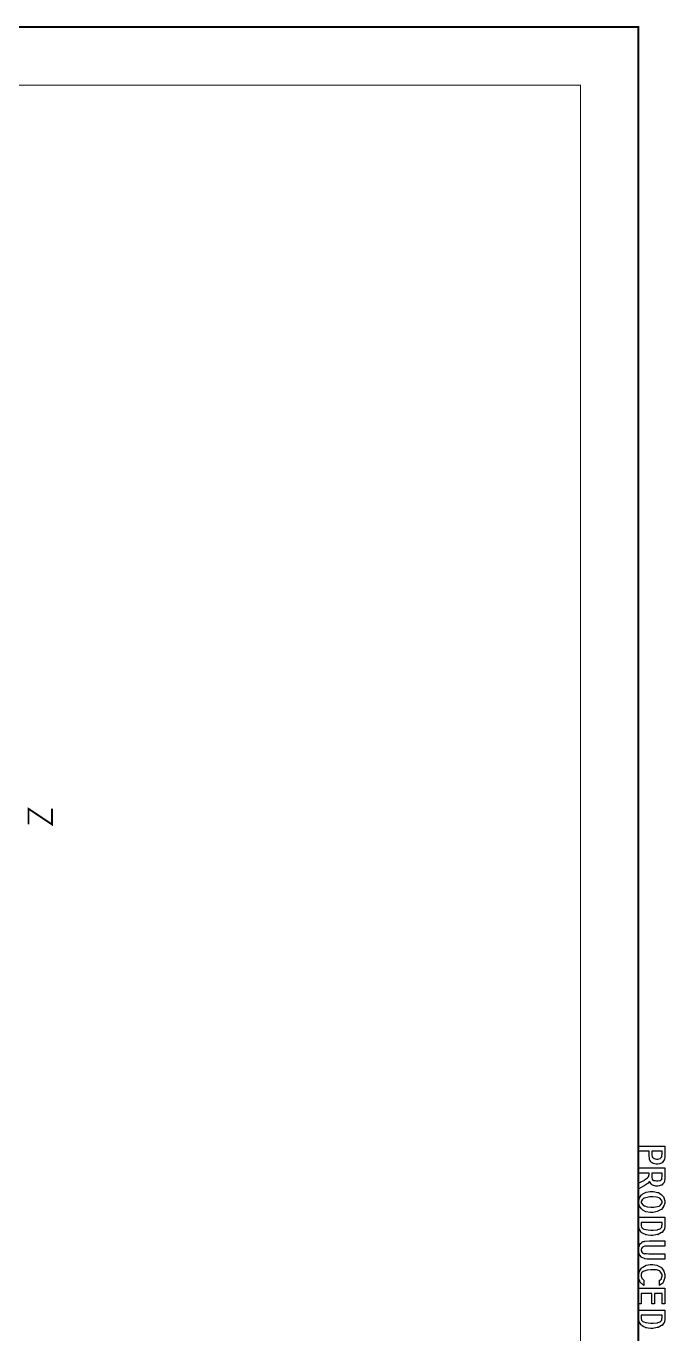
# Model space of a CAD drawing. Extents: x 0 to 11.7, y 0 to 16.5.
# Drawn here: x 8.3 to 11.69, y 9.45 to 16.4 of the extents above; entities that cross this region are included whole.
import ezdxf

# ---------------------------------------------------------------- set-up
doc = ezdxf.new("R2010")
doc.units = 0
doc.layers.get('0').update_dxf_attribs({"linetype": 'CONTINUOUS'})

msp = doc.modelspace()

# ---------------------------------------------------------------- linework, layer by layer
at = {"color": 0}
for points, const_width in [([(11.5517, 0.0483), (11.5517, 16.4), (0.1833, 16.4), (0.1833, 0.0483), (11.5517, 0.0483)], 0.01), ([(0.4916, 16.0917), (11.2433, 16.0917), (11.2433, 2.7066), (0.4916, 2.7066), (0.4916, 16.0917)], 0.005)]:
    msp.add_lwpolyline(points, close=True, dxfattribs=dict(at, const_width=const_width))
at = {"color": 0, "const_width": 0.01}
msp.add_lwpolyline([(8.4333, 12.2416), (8.4333, 12.1583), (8.3083, 12.2416), (8.3083, 12.1583)], dxfattribs=at)
at = {"color": 0}
for points in [[(11.5533, 10.4477), (11.6922, 10.4477), (11.6922, 10.4067), (11.6922, 10.4023), (11.6917, 10.3891), (11.6906, 10.3773), (11.6903, 10.3761), (11.6888, 10.3745), (11.6788, 10.3592), (11.677, 10.3579), (11.6743, 10.3573), (11.664, 10.3533), (11.6542, 10.3505), (11.651, 10.3505), (11.6458, 10.3505), (11.6318, 10.354), (11.6304, 10.3547), (11.6284, 10.3562), (11.6219, 10.3606), (11.6179, 10.364), (11.6171, 10.3651), (11.6158, 10.367), (11.6121, 10.3732), (11.6111, 10.377), (11.6108, 10.3781), (11.6103, 10.3796), (11.6089, 10.3977), (11.6089, 10.4037), (11.6089, 10.42), (11.5533, 10.42), (11.5533, 10.4477)], [(11.6783, 10.42), (11.6228, 10.42), (11.6228, 10.407), (11.6228, 10.4023), (11.6253, 10.3893), (11.6258, 10.3885), (11.6261, 10.388), (11.6343, 10.3816), (11.6354, 10.3811), (11.6354, 10.3812), (11.641, 10.3804), (11.6483, 10.3783), (11.6508, 10.3783), (11.6552, 10.3783), (11.6672, 10.3816), (11.6683, 10.3822), (11.6692, 10.3837), (11.6768, 10.3906), (11.677, 10.3915), (11.6762, 10.3924), (11.6764, 10.3981), (11.6783, 10.4059), (11.6783, 10.4085), (11.6783, 10.42)], [(11.5533, 10.3313), (11.6922, 10.3313), (11.6922, 10.2808), (11.6922, 10.2739), (11.689, 10.2546), (11.6883, 10.2532), (11.6868, 10.2525), (11.6816, 10.2465), (11.6761, 10.2402), (11.6744, 10.2393), (11.6719, 10.2392), (11.6624, 10.2365), (11.6542, 10.2341), (11.6514, 10.2341), (11.6447, 10.2341), (11.6263, 10.2395), (11.6245, 10.2406), (11.6226, 10.2423), (11.6115, 10.258), (11.6111, 10.2601), (11.6101, 10.2591), (11.601, 10.2488), (11.6, 10.248), (11.5986, 10.2472), (11.5815, 10.2362), (11.5789, 10.2347), (11.5533, 10.2202), (11.5533, 10.2517), (11.5824, 10.2649), (11.5849, 10.2675), (11.5948, 10.2746), (11.6011, 10.2778), (11.6017, 10.2784), (11.6018, 10.2797), (11.6044, 10.2834), (11.6072, 10.2851), (11.6074, 10.2857), (11.6067, 10.2867), (11.607, 10.2914), (11.6089, 10.2966), (11.6089, 10.2983), (11.6089, 10.3035), (11.5533, 10.3035), (11.5533, 10.3313)], [(11.6228, 10.3035), (11.6228, 10.2884), (11.6228, 10.2837), (11.6249, 10.2703), (11.6254, 10.2697), (11.6257, 10.2696), (11.6336, 10.2644), (11.6347, 10.2641), (11.6348, 10.2642), (11.6406, 10.2639), (11.6486, 10.2619), (11.6512, 10.2619), (11.6557, 10.2619), (11.6679, 10.2643), (11.669, 10.2647), (11.6698, 10.2661), (11.674, 10.2693), (11.6774, 10.2715), (11.6777, 10.2723), (11.6769, 10.2729), (11.6765, 10.2779), (11.6783, 10.2851), (11.6783, 10.2875), (11.6783, 10.3035), (11.6228, 10.3035)], [(11.6219, 10.2053), (11.6305, 10.2053), (11.6541, 10.201), (11.6564, 10.2001), (11.6577, 10.1999), (11.6733, 10.1906), (11.6746, 10.1895), (11.6752, 10.1885), (11.6864, 10.1759), (11.687, 10.1745), (11.6872, 10.173), (11.6922, 10.1557), (11.6922, 10.15), (11.6922, 10.1447), (11.6876, 10.1288), (11.6769, 10.1119), (11.6738, 10.1094), (11.6699, 10.1079), (11.6506, 10.0996), (11.6296, 10.0942), (11.6226, 10.0942), (11.6149, 10.0942), (11.5918, 10.098), (11.5747, 10.1069), (11.5716, 10.1094), (11.5682, 10.113), (11.5573, 10.1285), (11.5533, 10.1443), (11.5533, 10.1495), (11.5533, 10.1553), (11.5579, 10.1726), (11.5685, 10.1878), (11.5716, 10.1903), (11.5743, 10.1929), (11.5927, 10.2017), (11.6146, 10.2053), (11.6219, 10.2053)], [(11.623, 10.1775), (11.6126, 10.1775), (11.5837, 10.171), (11.5813, 10.1697), (11.579, 10.1691), (11.5708, 10.1617), (11.5672, 10.1528), (11.5672, 10.1497), (11.5672, 10.1448), (11.5788, 10.1311), (11.5811, 10.1298), (11.5835, 10.129), (11.5987, 10.1247), (11.6173, 10.122), (11.6234, 10.122), (11.6337, 10.122), (11.6624, 10.1283), (11.6647, 10.1296), (11.6669, 10.1313), (11.6783, 10.1452), (11.6783, 10.1497), (11.6783, 10.1548), (11.6668, 10.1686), (11.6644, 10.1699), (11.6622, 10.1718), (11.6472, 10.1766), (11.6291, 10.1775), (11.623, 10.1775)], [(11.6922, 10.0694), (11.6922, 10.0267), (11.6922, 10.0212), (11.6901, 10.0059), (11.6896, 10.0046), (11.6881, 10.0036), (11.6832, 9.9963), (11.6783, 9.9884), (11.6768, 9.9872), (11.6743, 9.987), (11.6651, 9.9824), (11.6565, 9.9768), (11.6542, 9.9761), (11.6518, 9.9764), (11.6291, 9.9722), (11.6215, 9.9722), (11.6171, 9.9722), (11.6039, 9.9731), (11.594, 9.9751), (11.592, 9.9757), (11.5885, 9.9773), (11.5769, 9.9824), (11.569, 9.9869), (11.5674, 9.9883), (11.5663, 9.9903), (11.557, 10.0029), (11.5564, 10.0046), (11.5556, 10.0067), (11.5533, 10.0207), (11.5533, 10.0254), (11.5533, 10.0694), (11.6922, 10.0694)], [(11.6783, 10.0417), (11.5672, 10.0417), (11.5672, 10.0269), (11.5672, 10.024), (11.5685, 10.0158), (11.5687, 10.0152), (11.5688, 10.0153), (11.5714, 10.0125), (11.5749, 10.0084), (11.5757, 10.008), (11.5758, 10.0081), (11.5812, 10.0063), (11.5901, 10.0033), (11.592, 10.0028), (11.5929, 10.0033), (11.6039, 10.0021), (11.6181, 10), (11.6228, 10), (11.6302, 10), (11.6508, 10.0016), (11.6525, 10.002), (11.6541, 10.0033), (11.6616, 10.0059), (11.6678, 10.007), (11.6688, 10.0076), (11.6694, 10.0087), (11.6765, 10.0158), (11.6768, 10.0167), (11.6761, 10.0183), (11.6764, 10.0242), (11.6783, 10.0307), (11.6783, 10.0328), (11.6783, 10.0417)], [(11.6922, 9.9434), (11.6922, 9.9156), (11.6121, 9.9156), (11.606, 9.9156), (11.5884, 9.9149), (11.5874, 9.9148), (11.5854, 9.9146), (11.5736, 9.9091), (11.5726, 9.9083), (11.5713, 9.908), (11.5679, 9.9031), (11.5672, 9.8964), (11.5672, 9.8941), (11.5672, 9.8907), (11.5716, 9.8812), (11.5724, 9.8805), (11.5729, 9.8804), (11.584, 9.8752), (11.5852, 9.8751), (11.5862, 9.876), (11.5948, 9.8759), (11.6066, 9.874), (11.6104, 9.874), (11.6922, 9.874), (11.6922, 9.8462), (11.6204, 9.8462), (11.6148, 9.8462), (11.598, 9.8467), (11.5874, 9.8478), (11.5857, 9.8481), (11.5837, 9.8495), (11.5758, 9.8525), (11.5697, 9.8546), (11.5685, 9.8555), (11.5673, 9.8568), (11.5582, 9.8685), (11.5575, 9.8701), (11.5564, 9.8719), (11.5533, 9.888), (11.5533, 9.8933), (11.5533, 9.8975), (11.5545, 9.9098), (11.5571, 9.9185), (11.5579, 9.92), (11.5583, 9.9223), (11.5626, 9.9291), (11.5684, 9.9332), (11.5696, 9.9341), (11.5706, 9.9358), (11.5767, 9.9396), (11.5835, 9.9407), (11.5848, 9.941), (11.5865, 9.9416), (11.6111, 9.9434), (11.6193, 9.9434), (11.6922, 9.9434)], [(11.5811, 9.7341), (11.5811, 9.7063), (11.5788, 9.7073), (11.5612, 9.7231), (11.5601, 9.7254), (11.5584, 9.7284), (11.5542, 9.7417), (11.5533, 9.7549), (11.5533, 9.7592), (11.5533, 9.7651), (11.5579, 9.7828), (11.5685, 9.7984), (11.5716, 9.8011), (11.5743, 9.804), (11.5927, 9.8136), (11.6145, 9.8174), (11.6217, 9.8174), (11.6288, 9.8174), (11.6498, 9.8133), (11.6705, 9.8036), (11.6736, 9.8009), (11.6759, 9.7984), (11.6864, 9.7822), (11.6922, 9.7637), (11.6922, 9.7575), (11.6922, 9.7479), (11.6837, 9.7218), (11.682, 9.7193), (11.6807, 9.7179), (11.6664, 9.707), (11.6644, 9.7063), (11.6644, 9.7341), (11.6655, 9.7344), (11.674, 9.7419), (11.6746, 9.7429), (11.6744, 9.7445), (11.6783, 9.7558), (11.6783, 9.7594), (11.6783, 9.7649), (11.6675, 9.7799), (11.6653, 9.7814), (11.6631, 9.7834), (11.6484, 9.7886), (11.63, 9.7896), (11.6239, 9.7896), (11.6173, 9.7896), (11.5975, 9.7876), (11.5824, 9.7829), (11.5802, 9.7816), (11.5771, 9.7809), (11.5688, 9.7732), (11.5672, 9.7636), (11.5672, 9.7603), (11.5672, 9.7562), (11.5699, 9.7452), (11.5705, 9.744), (11.5708, 9.7432), (11.5799, 9.7346), (11.5811, 9.7341)], [(11.5533, 9.6913), (11.6922, 9.6913), (11.6922, 9.608), (11.6783, 9.608), (11.6783, 9.6636), (11.6367, 9.6636), (11.6367, 9.608), (11.6228, 9.608), (11.6228, 9.6636), (11.5672, 9.6636), (11.5672, 9.608), (11.5533, 9.608), (11.5533, 9.6913)], [(11.6922, 9.5749), (11.6922, 9.5322), (11.6922, 9.5266), (11.6901, 9.5113), (11.6896, 9.51), (11.6881, 9.5091), (11.6832, 9.5018), (11.6783, 9.4939), (11.6768, 9.4927), (11.6743, 9.4925), (11.6651, 9.4878), (11.6565, 9.4823), (11.6542, 9.4816), (11.6518, 9.4818), (11.6291, 9.4777), (11.6215, 9.4777), (11.6171, 9.4777), (11.6039, 9.4786), (11.594, 9.4806), (11.592, 9.4812), (11.5885, 9.4828), (11.5769, 9.4878), (11.569, 9.4924), (11.5674, 9.4938), (11.5663, 9.4958), (11.557, 9.5084), (11.5564, 9.51), (11.5556, 9.5122), (11.5533, 9.5262), (11.5533, 9.5309), (11.5533, 9.5749), (11.6922, 9.5749)], [(11.6783, 9.5472), (11.5672, 9.5472), (11.5672, 9.5324), (11.5672, 9.5295), (11.5685, 9.5213), (11.5687, 9.5207), (11.5688, 9.5207), (11.5714, 9.518), (11.5749, 9.5139), (11.5757, 9.5135), (11.5758, 9.5136), (11.5812, 9.5118), (11.5901, 9.5088), (11.592, 9.5083), (11.5929, 9.5088), (11.6039, 9.5076), (11.6181, 9.5055), (11.6228, 9.5055), (11.6302, 9.5055), (11.6508, 9.5071), (11.6525, 9.5074), (11.6541, 9.5088), (11.6616, 9.5113), (11.6678, 9.5125), (11.6688, 9.5131), (11.6694, 9.5142), (11.6765, 9.5213), (11.6768, 9.5222), (11.6761, 9.5238), (11.6764, 9.5297), (11.6783, 9.5361), (11.6783, 9.5382), (11.6783, 9.5472)]]:
    msp.add_lwpolyline(points, close=True, dxfattribs=at)

doc.saveas('drawing.dxf')
